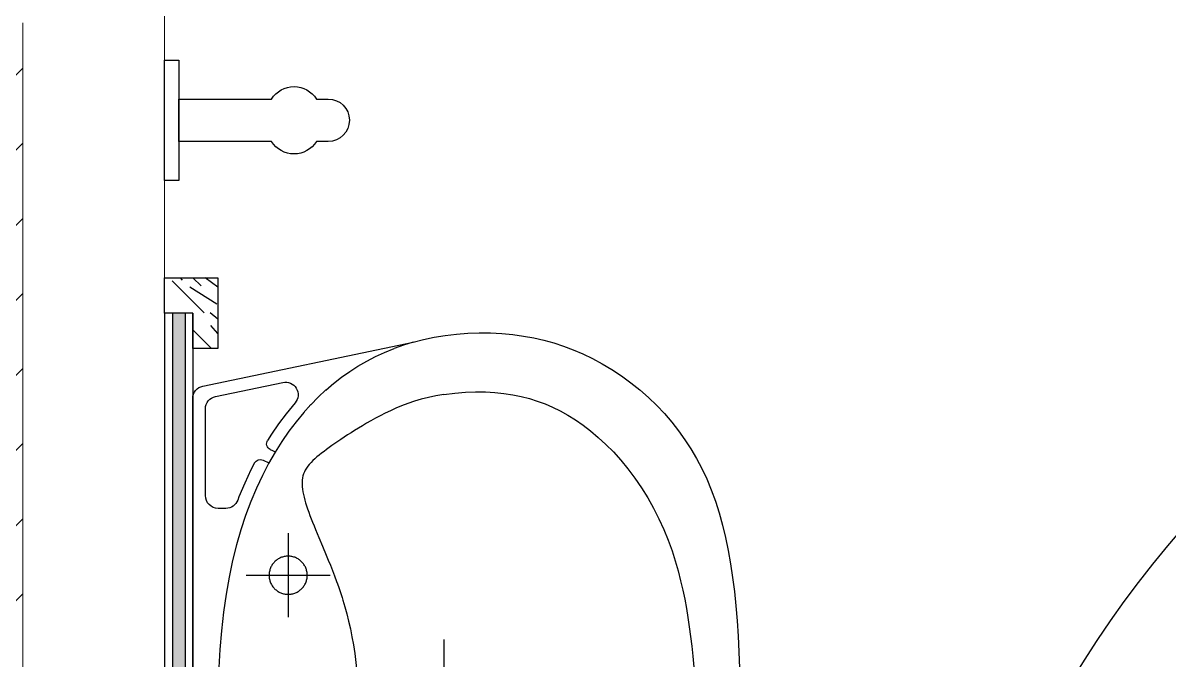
# Model space of a CAD drawing. Header units: millimetres. Extents: x 1255966 to 1543012, y 318612 to 465611.
# Drawn here: x 1410346 to 1411156, y 414239 to 414689 of the extents above; entities that cross this region are included whole.
import ezdxf

# ---------------------------------------------------------------- set-up
doc = ezdxf.new("R2010")
doc.units = ezdxf.units.MM
doc.header["$LTSCALE"] = 500
doc.header["$MEASUREMENT"] = 0
doc.linetypes.add('CENTER', pattern=[2, 1.25, -0.25, 0.25, -0.25])
doc.linetypes.add('HIDDEN', pattern=[0.375, 0.25, -0.125])
doc.layers.get('Defpoints').update_dxf_attribs({"lineweight": 0})
for name, color, linetype in [('AHC-A-FURNITURE', 2, 'Continuous'), ('DOOR', 8, 'Continuous'), ('FIXTURE', 251, 'Continuous')]:
    doc.layers.add(name, color=color, linetype=linetype)
doc.layers.add('CILL', color=8, linetype='Continuous', lineweight=13)
doc.layers.add('Wall', color=2, linetype='Continuous', lineweight=15)
doc.styles.add('simplex', font='simplex.shx')

# ---------------------------------------------------------------- blocks, each defined once
blk = doc.blocks.new('DOOR 750')
at = {"layer": 'DOOR', "linetype": 'Continuous'}
blk.add_arc((62.02, -40.89), 727.9, 4.43826, 90.15923, dxfattribs=at)
at = {"layer": 'Defpoints', "ltscale": 100, "style": 'simplex', "width": 0.8}
blk.add_attdef('D750', (284.65, 36.48), '', height=100, dxfattribs=at)
blk = doc.blocks.new('Mirror')
at = {"layer": 'FIXTURE', "ltscale": 0.1}
h = blk.add_hatch(dxfattribs=at)
h.set_pattern_fill('WOOD8', color=250, scale=100, angle=225, style=0, pattern_type=2)
h.set_pattern_definition([(34.6952, (-96117.553, -30402.059), (494.9744524, 353.5538209), [11.1803, -1106.8536]), (45, (-96108.36, -30395.7), (-2e-14, 141.42136), [11, -89]), (63.4349, (-96100.583, -30387.917), (70.710822, 212.131952), [9.4868, -306.7409]), (217.875, (-96096.34, -30379.432), (565.6853303, 424.264217), [8.0623, -798.1635]), (219.8056, (-96102.704, -30384.3815), (777.817169, 636.3964881), [11.0454, -1093.4907]), (239.0362, (-96111.19, -30391.453), (-141.421532, -282.842614), [12.3693, -399.9412]), (54.4623, (-96111.896, -30396.402), (282.8428988, 424.2639918), [6.0828, -602.1935]), (38.6598, (-96108.361, -30391.453), (-636.3961725, -494.9745929), [9.0554, -896.4831]), (230.7106, (-96101.29, -30385.796), (-565.6852912, -707.1068334), [10.0499, -994.9377]), (213.6901, (-96107.654, -30393.574), (353.5532764, 212.132255), [5.099, -504.8029]), (39.8056, (-96123.21, -30409.13), (-777.817169, -636.3964881), [11.0454, -1093.4907]), (33.6901, (-96114.725, -30402.06), (-353.5532764, -212.132255), [10.198, -499.7039]), (45, (-96106.24, -30396.4), (-2e-14, 141.42136), [12, -88]), (65.556, (-96097.754, -30387.917), (212.1324479, 494.9745942), [8.544, -845.8564]), (48.8141, (-96094.219, -30380.139), (919.23833595, 1060.66055824), [15.0333, -1488.2963]), (39.8056, (-96084.319, -30368.825), (-777.817169, -636.3964881), [11.0454, -1093.4907]), (45, (-96075.83, -30361.75), (-2e-14, 141.42136), [11, -89]), (50.1944, (-96138.766, -30424.687), (636.3964881, 777.817169), [11.0454, -1093.4907]), (39.8056, (-96131.695, -30416.201), (-777.817169, -636.3964881), [11.0454, -1093.4907]), (45, (-96140.18, -30423.27), (-2e-14, 141.42136), [6, -94]), (50.1944, (-96135.938, -30419.03), (636.3964881, 777.817169), [11.0454, -1093.4907]), (45, (-96128.87, -30410.54), (-2e-14, 141.42136), [10, -90]), (55.3048, (-96121.796, -30403.473), (-353.5538209, -494.9744524), [11.1803, -1106.8536]), (50.1944, (-96115.432, -30394.281), (636.3964881, 777.817169), [11.0454, -1093.4907]), (39.8056, (-96108.361, -30385.796), (-777.817169, -636.3964881), [11.0454, -1093.4907]), (39.8056, (-96099.876, -30378.725), (-777.817169, -636.3964881), [11.0454, -1093.4907]), (36.8699, (-96091.39, -30371.654), (-494.9746855, -353.5534203), [14.1421, -692.9646]), (45, (-96080.08, -30363.17), (-2e-14, 141.42136), [15, -85]), (32.4712, (-96040.479, -30408.423), (424.2640633, 282.8427632), [9.2195, -912.7349]), (39.2894, (-96032.7, -30403.473), (-707.1068334, -565.6852912), [10.0499, -994.9377]), (53.1301, (-96040.479, -30408.423), (353.5534203, 494.9746855), [7.0711, -700.0357]), (54.4623, (-96036.236, -30402.766), (282.8428988, 424.2639918), [12.1655, -596.1107]), (45, (-96099.88, -30463.58), (-2e-14, 141.42136), [12, -88]), (35.5377, (-96091.39, -30455.092), (-424.2639918, -282.8428988), [6.0828, -602.1935]), (246.8014, (-96086.44, -30451.557), (141.421382, 282.8427255), [5.3852, -533.1313]), (237.9946, (-96088.562, -30456.5064), (494.9749724, 777.8173423), [13.3417, -1320.8247]), (37.875, (-96032.7, -30400.645), (-565.6853303, -424.264217), [8.0623, -798.1635]), (52.125, (-96032.7, -30400.645), (424.264217, 565.6853303), [8.0623, -798.1635]), (45, (-96098.46, -30464.99), (-2e-14, 141.42136), [8, -92]), (239.0362, (-96092.805, -30459.335), (-141.421532, -282.842614), [8.2462, -404.0644]), (41.6335, (-96085.0263, -30447.314), (-1202.0822553, -1060.6593486), [17.0294, -1685.9093]), (42.7094, (-96072.2984, -30436.0003), (-1767.7666618, -1626.34590616), [25.02, -2476.9792]), (48.1798, (-96053.9136, -30419.03), (1131.37151885, 1272.79160828), [18.0278, -1784.7479]), (54.4623, (-96041.893, -30405.595), (282.8428988, 424.2639918), [18.2483, -590.028]), (55.3048, (-96093.512, -30469.9415), (-353.5538209, -494.9744524), [11.1803, -1106.8536]), (60.9454, (-96087.148, -30460.749), (-212.1320511, -353.5533917), [14.5602, -713.4508]), (45, (-96080.08, -30448.02), (-2e-14, 141.42136), [13, -87]), (36.8699, (-96070.884, -30438.829), (-494.9746855, -353.5534203), [14.1421, -692.9646]), (48.5763, (-96059.5705, -30430.3435), (989.9501963, 1131.3702398), [16.0312, -1587.0907]), (36.2538, (-96048.964, -30418.323), (565.6856748, 424.263725), [13.1529, -1302.1417]), (30.9638, (-96038.357, -30410.544), (-282.842614, -141.421532), [12.3693, -399.9412]), (45, (-96027.75, -30404.18), (-2e-14, 141.42136), [7, -93]), (219.8056, (-96085.026, -30447.314), (777.817169, 636.3964881), [22.0907, -1082.4454]), (40.2364, (-96104.825, -30458.628), (-848.5276056, -707.1074468), [24.0832, -1180.0763]), (45, (-96086.44, -30443.07), (-2e-14, 141.42136), [23, -77]), (49.0856, (-96070.177, -30426.808), (848.52842144, 989.9492307), [28.0713, -1375.4955]), (45, (-96051.79, -30405.59), (-2e-14, 141.42136), [25, -75]), (52.125, (-96089.976, -30473.477), (424.264217, 565.6853303), [24.1868, -782.039]), (51.3402, (-96075.127, -30454.385), (494.9745929, 636.3961725), [18.1108, -887.4277]), (42.5104, (-96063.813, -30440.243), (-1626.3468232, -1484.92294044), [23.0217, -2279.1512]), (38.4802, (-96046.8426, -30424.6866), (-2050.60961708, -1626.34561551), [35.2278, -3487.5552]), (48.0128, (-96135.938, -30427.515), (1202.08123859, 1343.50317534), [19.0263, -1883.6035]), (36.8699, (-96123.21, -30413.373), (-494.9746855, -353.5534203), [21.2132, -685.8936]), (42.6141, (-96106.2395, -30400.645), (-1697.05509359, -1555.63617396), [24.0208, -2378.0616]), (55.6197, (-96088.562, -30384.3815), (-636.3954187, -919.2392743), [16.2788, -1611.6032]), (45, (-96079.37, -30370.95), (-2e-14, 141.42136), [20, -80]), (41.8202, (-96144.4233, -30419.03), (-1272.79160828, -1131.37151885), [18.0278, -1784.7479]), (51.009, (-96130.9883, -30407.009), (-636.39613372, -777.81739343), [19.105, -1891.3923]), (51.7098, (-96118.9675, -30392.1597), (-565.68592816, -707.10641908), [17.1172, -1694.607]), (39.2894, (-96108.361, -30378.725), (-707.1068334, -565.6852912), [20.0998, -984.8878]), (32.9052, (-96092.8045, -30365.997), (-777.81783655, -494.9741718), [14.3178, -1417.4643]), (54.4623, (-96080.784, -30358.219), (282.8428988, 424.2639918), [12.1655, -596.1107]), (48.8141, (-96130.988, -30432.465), (919.23833595, 1060.66055824), [15.0333, -1488.2963]), (32.1957, (-96121.0888, -30421.151), (-1131.37122004, -707.10610655), [22.561, -2233.5418]), (45, (-96102, -30409.13), (-2e-14, 141.42136), [25, -75]), (50.4403, (-96084.319, -30391.4526), (-707.10727199, -848.52769078), [21.095, -2088.4073]), (51.7098, (-96070.884, -30375.189), (-565.68592816, -707.10641908), [17.1172, -1694.607]), (45, (-96149.37, -30414.08), (-2e-14, 141.42136), [17, -83]), (53.1301, (-96137.352, -30402.059), (353.5534203, 494.9746855), [28.2843, -678.8225]), (42.6141, (-96120.3817, -30379.4318), (-1697.05509359, -1555.63617396), [24.0208, -2378.0616]), (39.4725, (-96102.704, -30363.1683), (1626.3446845, 1343.50403965), [31.1448, -3083.3375]), (51.8428, (-96085.0263, -30478.4267), (-1060.65956137, -1343.50340493), [25.1794, -2492.7563]), (45, (-96069.47, -30458.63), (-2e-14, 141.42136), [28, -72]), (41.3478, (-96049.671, -30438.8288), (-2333.45154641, -2050.610630195), [47.0956, -4662.4691]), (45, (-96109.78, -30453.68), (-2e-14, 141.42136), [24, -76]), (49.7636, (-96092.8045, -30436.7074), (707.1074468, 848.5276056), [24.0832, -1180.0763]), (43.1524, (-96077.248, -30418.3227), (-2192.03065427, -2050.61009851), [31.0161, -3070.5964]), (42.2737, (-96054.6207, -30397.1095), (-1484.92397976, -1343.5031867), [21.0238, -2081.3558]), (39.8056, (-96121.089, -30442.364), (-777.817169, -636.3964881), [22.0907, -1082.4454]), (45, (-96104.12, -30428.22), (-2e-14, 141.42136), [32, -68]), (46.9092, (-96081.4908, -30405.5947), (1979.89720474, 2121.32198918), [30.0167, -2971.6495]), (48.5763, (-96060.985, -30383.6744), (989.9501963, 1131.3702398), [16.0312, -1587.0907])])
h.paths.add_polyline_path([(0, 300), (0, 275), (-20, 275), (-20, 250), (-37.72, 250), (-37.72, 300)])
blk.add_hatch(color=248, dxfattribs=at).paths.add_polyline_path([(-5.72, -275), (-14.63, -275), (-14.63, 275), (-5.72, 275)])
for p, q in [((-20, 275), (0, 275)), ((-20, 275), (0, 275)), ((-20, 275), (-20, -275)), ((-14.63, 275), (-14.63, -275)), ((-5.72, 275), (-5.72, -275)), ((0, 275), (0, -275))]:
    blk.add_line(p, q, dxfattribs=at)
blk.add_lwpolyline([(0, 275), (0, 300), (-37.72, 300), (-37.72, 250), (-20, 250), (-20, 275), (0, 275)], dxfattribs=at)
blk = doc.blocks.new('A$C47956C4E')
at = {"layer": 'FIXTURE', "elevation": 0}
blk.add_lwpolyline([(257.5, 0), (257.5, -10.12), (342.5, -10.12), (342.5, 0)], close=True, dxfattribs=at)
blk.add_lwpolyline([(285, -10.12), (285, -75.78, 0.555705), (285, -107.39), (285, -115.71, 1), (315, -115.71), (315, -107.39, 0.555705), (315, -75.78), (315, -10.12), (285, -10.12)], format="xyb", close=True, dxfattribs=at)
blk = doc.blocks.new('MICHELANGELO PLAN')
at = {"layer": 'FIXTURE'}
for p, q in [((214.74, 197.28), (-214.74, 197.28)), ((-223.54, 190.12), (-254.52, 41.58)), ((-137.15, 173.86), (-137.15, 179.3)), ((-100.23, 169.13), (-88.61, 171.6)), ((-88.61, 171.6), (-76.53, 173.74)), ((-76.53, 173.74), (-63.77, 175.53)), ((-154.95, 160.5), (-145.24, 164.59)), ((-145.24, 164.59), (-142.98, 165.44)), ((-111.36, 166.35), (-100.23, 169.13)), ((-169.22, 153.53), (-164.24, 156.11)), ((-164.24, 156.11), (-154.95, 160.5)), ((-171.21, 147.61), (-169.2, 143.39)), ((-189.54, 141.62), (-185.19, 144.37)), ((-184.45, 134.22), (-176.83, 139.02)), ((-178.73, 142.5), (-177.02, 138.9)), ((-215.73, 108.54), (-210.27, 113.92)), ((-210.43, 113.76), (-204.45, 119.16)), ((-220.78, 103.12), (-215.71, 108.58)), ((-122.14, 110.44), (-116.56, 108.1)), ((-225.36, 97.74), (-229.7, 92.15)), ((-220.7, 103.21), (-225.51, 97.55)), ((-229.7, 92.15), (-233.8, 86.35)), ((-229.91, 91.88), (-229.91, 91.88)), ((-229.7, 92.15), (-229.7, 92.15)), ((-241.15, 74.28), (-244.38, 68.05)), ((-244.38, 68.05), (-247.29, 61.77)), ((-247.29, 61.77), (-250.1, 54.93)), ((-252.45, 48.32), (-250.1, 54.93)), ((-254.52, 41.58), (-252.45, 48.32))]:
    blk.add_line(p, q, dxfattribs=at)
at = {"layer": 'FIXTURE', "linetype": 'CENTER', "ltscale": 10}
for p, q in [((-89.9, 159.47), (-89.9, 100.24)), ((-119.51, 129.85), (-60.29, 129.85)), ((-44.42, 19.73), (44.42, 19.73))]:
    blk.add_line(p, q, dxfattribs=at)
at = {"layer": 'FIXTURE'}
blk.add_lwpolyline([(-146.14, 188.29), (-207.43, 188.29, 0.355211), (-216.23, 181.13), (-226.13, 133.66, 0.709657), (-211.59, 124.9), (-203.83, 131.34), (-196.85, 136.59), (-189.54, 141.62)], format="xyb", dxfattribs=at)
for points in [[(-63.77, 175.53), (-50.55, 176.98), (-37.49, 178.09), (-24.82, 178.84), (-12.32, 179.24), (0, 179.3)], [(-176.83, 139.02), (-168.77, 143.63), (-160.25, 148.06), (-151.29, 152.29), (-141.91, 156.24), (-132.16, 159.9), (-122, 163.28), (-111.36, 166.35)], [(-204.82, 118.84), (-198.26, 124.28), (-191.6, 129.29), (-184.45, 134.22)], [(-217.57, 19.73), (-216.59, 25.41), (-215.46, 30.76), (-214.18, 35.82), (-212.76, 40.64), (-211.21, 45.25), (-209.56, 49.63), (-207.85, 53.74), (-206.1, 57.62), (-204.3, 61.34), (-202.5, 64.89), (-200.73, 68.21), (-198.96, 71.41), (-197.22, 74.47), (-195.51, 77.38), (-193.83, 80.18), (-192.17, 82.87), (-190.55, 85.43), (-188.96, 87.91), (-187.4, 90.29), (-185.88, 92.58), (-184.39, 94.77), (-182.94, 96.88), (-181.54, 98.89), (-180.14, 100.84), (-178.74, 102.71), (-177.38, 104.5), (-176.04, 106.21), (-174.73, 107.87), (-173.44, 109.46), (-172.15, 110.96), (-170.84, 112.38), (-169.52, 113.7), (-168.21, 114.9), (-166.88, 115.97), (-165.54, 116.91), (-164.2, 117.71), (-162.85, 118.39), (-161.47, 118.95), (-160.07, 119.39), (-158.63, 119.71), (-157.15, 119.92), (-155.61, 120.03), (-154, 120.03), (-152.33, 119.92), (-150.59, 119.73), (-148.79, 119.44), (-146.93, 119.07), (-145.02, 118.61), (-143.04, 118.09), (-141.02, 117.49), (-138.92, 116.83), (-136.76, 116.1), (-134.52, 115.3), (-132.21, 114.45), (-129.82, 113.53), (-127.35, 112.56), (-124.79, 111.52), (-122.14, 110.44)], [(-116.56, 108.1), (-110.55, 105.57), (-104.07, 102.87)], [(-104.07, 102.87), (-100.64, 101.46), (-97.07, 100.02), (-93.36, 98.56), (-89.5, 97.08), (-85.47, 95.58), (-83.89, 95.01)], [(-83.89, 95.01), (-81.28, 94.09), (-76.92, 92.61), (-74.27, 91.75)], [(-74.27, 91.75), (-72.36, 91.15), (-67.61, 89.74), (-62.66, 88.39), (-57.5, 87.1), (-52.12, 85.89), (-46.51, 84.76), (-40.67, 83.73), (-34.57, 82.8), (-28.23, 82), (-21.61, 81.34), (-14.69, 80.84), (-7.48, 80.52), (0, 80.41)], [(-233.8, 86.35), (-237.5, 80.59), (-241.15, 74.28)], [(-254.52, 41.58), (-256.44, 34.17), (-258.05, 26.56), (-259.33, 18.79), (-260.29, 10.84), (-260.91, 2.79), (-261.17, -5.25), (-261.09, -13.24), (-260.67, -21.15), (-259.93, -28.9), (-258.88, -36.39), (-257.54, -43.68), (-255.9, -50.85), (-253.97, -57.87), (-251.74, -64.73), (-249.18, -71.57), (-246.25, -78.43), (-242.96, -85.26), (-239.3, -92.06), (-235.21, -98.9), (-230.71, -105.69), (-225.91, -112.27), (-220.81, -118.65), (-215.4, -124.82), (-209.8, -130.65), (-204.05, -136.11), (-198.11, -141.24), (-191.97, -146.07), (-185.65, -150.59), (-179.13, -154.81), (-172.35, -158.78), (-165.28, -162.49), (-157.95, -165.94), (-150.29, -169.13), (-142.3, -172.06), (-133.99, -174.72), (-125.39, -177.12), (-116.53, -179.25), (-107.4, -181.14), (-98, -182.8), (-88.36, -184.24), (-78.47, -185.48), (-68.26, -186.53), (-57.76, -187.4), (-46.96, -188.09), (-35.79, -188.63), (-24.21, -189)], [(-217.57, 19.73), (-218.58, 12.05), (-219.21, 4.6), (-219.49, -2.59), (-219.43, -9.52), (-219.05, -16.18), (-218.37, -22.62), (-217.41, -28.82), (-216.19, -34.79), (-214.69, -40.6), (-212.93, -46.22), (-210.92, -51.67), (-208.59, -57.08), (-205.95, -62.45), (-203.01, -67.76), (-199.68, -73.12), (-195.95, -78.52), (-191.83, -83.93), (-187.29, -89.32), (-182.34, -94.69), (-176.96, -100), (-171.2, -105.19), (-165.05, -110.26), (-158.52, -115.17), (-151.71, -119.84), (-144.6, -124.27), (-137.24, -128.43), (-129.82, -132.21), (-122.31, -135.64), (-114.71, -138.74), (-107.25, -141.43), (-100.04, -143.75), (-92.98, -145.77), (-86.07, -147.53), (-79.4, -149.04), (-72.93, -150.37), (-66.45, -151.56), (-59.95, -152.64), (-53.46, -153.61), (-46.75, -154.52), (-39.8, -155.37), (-32.64, -156.12), (-25.08, -156.79)]]:
    blk.add_lwpolyline(points, dxfattribs=at)
at = {"layer": 'FIXTURE', "linetype": 'HIDDEN', "ltscale": 10}
blk.add_circle((-89.9, 129.85), 13.48, dxfattribs=at)
at = {"layer": 'FIXTURE'}
for centre, radius, start, end in [((-214.74, 188.29), 8.99, 90, 168.22238), ((-146.14, 179.3), 8.99, 0, 90), ((-146.14, 173.86), 8.99, 290.5575, 0), ((-167.15, 149.54), 4.49, 117.43729, 205.49115), ((-182.79, 140.57), 4.49, 25.49115, 122.25419)]:
    blk.add_arc(centre, radius, start, end, dxfattribs=at)

msp = doc.modelspace()

# ---------------------------------------------------------------- hatches: boundary and pattern name
at = {"layer": 'AHC-A-FURNITURE', "ltscale": 50, "true_color": 0xff0000}
h = msp.add_hatch(dxfattribs=at)
h.set_pattern_fill('ANSI31', color=1, scale=300, angle=180)
h.set_pattern_definition([(225, (1650217.604, 108394.944), (26.5165043, -26.5165043), [])])
h.paths.add_polyline_path([(1410115.63, 413788.88), (1410345.63, 413788.88), (1410345.63, 414688.88), (1410115.63, 414688.88)])

# ---------------------------------------------------------------- linework, layer by layer
at = {"layer": 'CILL'}
msp.add_line((1410445.63, 415278.88, 0), (1410445.63, 413888.88, 0), dxfattribs=at)
at = {"layer": 'Wall'}
msp.add_line((1410345.63, 413788.88, 0), (1410345.63, 414688.88), dxfattribs=at)

# ---------------------------------------------------------------- block references
at = {"layer": 'DOOR', "rotation": 89.99999999999999}
msp.add_blockref('DOOR 750', (1411670.63, 413788.88), dxfattribs=at)
at = {"layer": 'FIXTURE', "extrusion": (0, 0, -1), "zscale": -1.000000000000004, "rotation": 270}
msp.add_blockref('A$C47956C4E', (-1410445.63, 414920.14), dxfattribs=at)
at = {"layer": 'FIXTURE', "extrusion": (0, 0, -1), "zscale": -1}
msp.add_blockref('Mirror', (-1410445.63, 414208.88, 0), dxfattribs=at)
at = {"layer": 'FIXTURE', "xscale": -0.9999980000000014, "yscale": 0.9999980000000014, "zscale": 0.9999980000000014, "rotation": 90}
msp.add_blockref('MICHELANGELO PLAN', (1410662.91, 414208.88, 0), dxfattribs=at)

doc.saveas('drawing.dxf')
